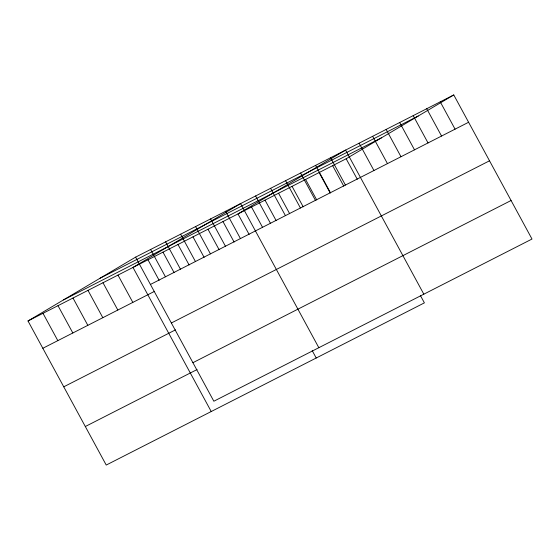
<?xml version="1.0" encoding="UTF-8"?>
<svg xmlns="http://www.w3.org/2000/svg" width="560" height="560" viewBox="0 0 560 560"><rect width="100%" height="100%" fill="white"/><g stroke="black" fill="none" stroke-linecap="round" stroke-linejoin="round"><path stroke-width="0.84" d="M420.371 295.456L424.396 302.862L106.232 465.052L28 320.964L135.604 257.138L453.768 94.948L532 239.036L213.843 401.226L135.604 257.138M28 320.964L346.157 158.774L453.768 94.948M100.093 278.201L418.257 116.011M63.511 299.901L381.668 137.711M150.437 284.452L468.594 122.262M42.833 348.278L154.574 291.312M171.36 322.987L489.517 160.797M63.756 386.813L175.497 329.847M192.92 362.691L511.077 200.501M85.309 426.517L197.057 369.551M440.244 101.836L455.07 129.15M426.72 108.731L441.553 136.045M413.196 115.626L428.029 142.94M399.679 122.521L414.505 149.835M386.155 129.409L400.988 156.723M372.631 136.304L387.464 163.618M359.114 143.199L373.94 170.513M423.829 294.182L345.59 150.087L237.986 213.92L249.109 234.402M346.157 158.774L357.28 179.256M330.589 157.738L345.422 185.052M332.64 165.662L343.763 186.151M315.595 165.382L330.421 192.696M319.116 172.557L330.239 193.046M305.592 179.452L316.715 199.934M300.594 173.026L315.427 200.34M292.075 186.347L303.198 206.829M285.593 180.677L300.426 207.991M278.551 193.235L289.674 213.724M270.599 188.321L285.425 215.635M265.027 200.13L276.15 220.619M255.598 195.965L270.431 223.279M251.51 207.025L262.633 227.507M318.836 347.704L240.597 203.616L132.993 267.442L211.225 411.53M312.193 350.595L316.218 358.008M225.596 211.26L240.429 238.574M222.985 221.564L234.108 242.046M210.602 218.904L225.428 246.218M207.984 229.208L219.107 249.697M195.601 226.555L210.434 253.869M192.99 236.852L204.113 257.341M180.6 234.199L195.433 261.513M177.989 244.503L189.112 264.985M165.606 241.843L180.432 269.157M162.988 252.147L174.111 272.636M150.605 249.487L165.438 276.808M147.994 259.791L159.117 280.28M117.992 275.086L132.825 302.4M102.998 282.73L117.824 310.044M87.997 290.381L102.823 317.695M72.996 298.025L87.829 325.339M57.995 305.669L72.828 332.983M43.001 313.32L57.827 340.634"/></g></svg>
